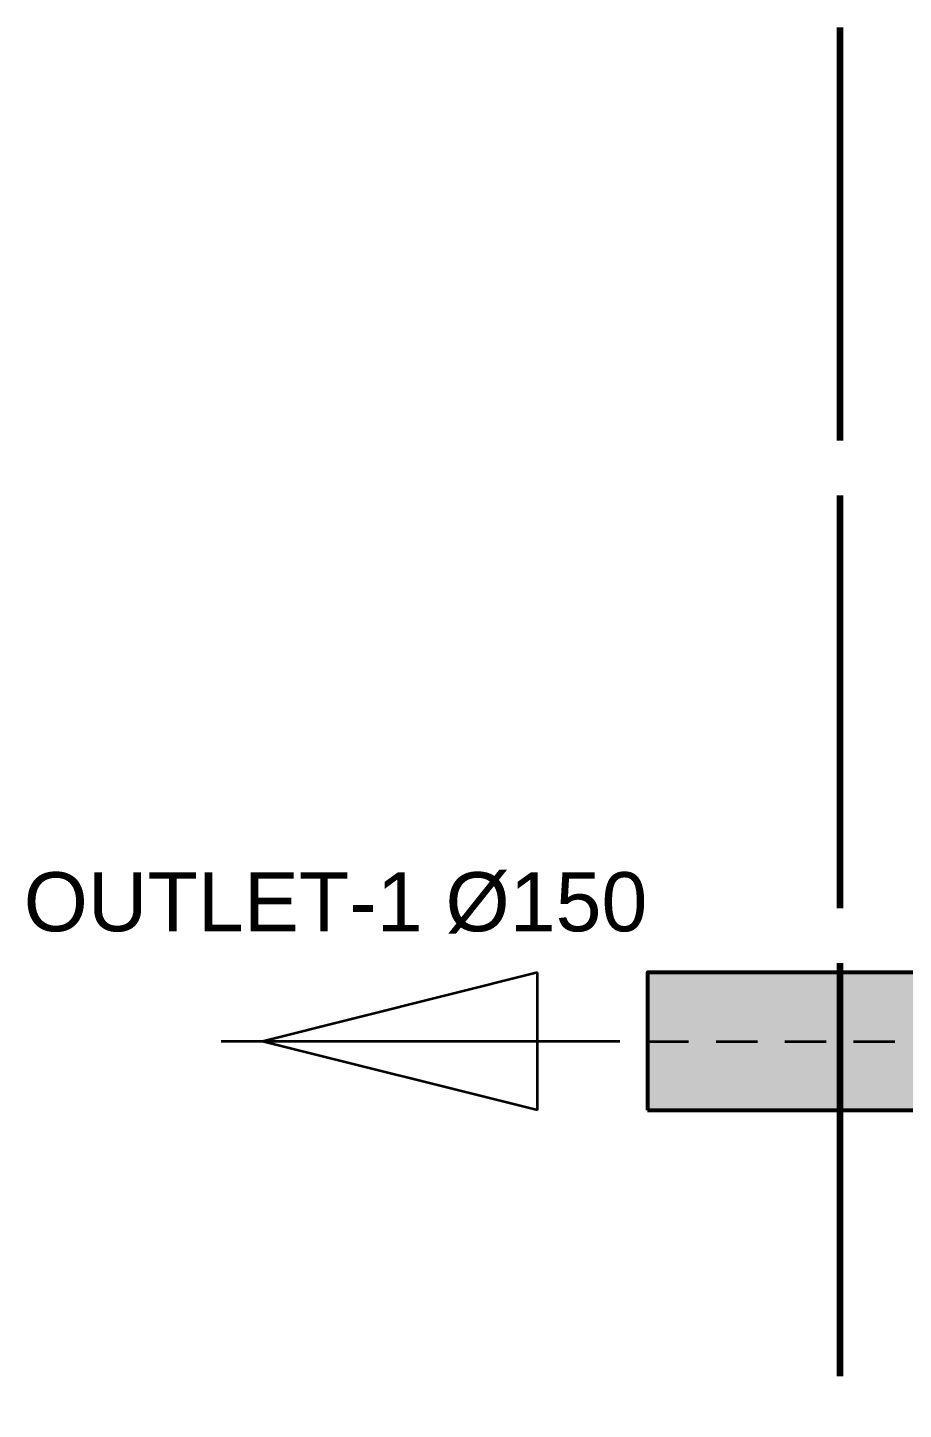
# Model space of a CAD drawing. Header units: millimetres. Extents: x 0 to 108, y 0 to 60.
# Drawn here: x 0.1 to 22.57, y 20.28 to 55.7 of the extents above; entities that cross this region are included whole.
import ezdxf
from ezdxf.enums import TextEntityAlignment as Align

# ---------------------------------------------------------------- set-up
doc = ezdxf.new("R2010")
doc.units = ezdxf.units.MM
doc.linetypes.add('DASH_30_4', pattern=[11.994444, 10.583333, -1.411111])
doc.linetypes.add('DASH_3_2', pattern=[1.763889, 1.058333, -0.705556])
for name, color, linetype in [('FILL', 7, 'Continuous'), ('LINES', 7, 'Continuous'), ('TEXT', 7, 'Continuous')]:
    doc.layers.add(name, color=color, linetype=linetype)
doc.styles.add('ARIAL', font='arial.ttf')

msp = doc.modelspace()

# ---------------------------------------------------------------- hatches: boundary and pattern name
at = {"layer": 'FILL', "true_color": 0xbfbfbf}
msp.add_hatch(color=7, dxfattribs=at).paths.add_polyline_path([(15.998, 27.949), (26.581, 27.949), (26.581, 31.477), (15.998, 31.477)])

# ---------------------------------------------------------------- linework, layer by layer
at = {"layer": 'LINES', "linetype": 'DASH_30_4', "lineweight": 106, "true_color": 0x0000ff}
msp.add_line((20.937, 55.704), (20.937, 18.344), dxfattribs=at)
at = {"layer": 'LINES', "lineweight": 35, "true_color": 0x0000ff}
for p, q in [((13.176, 31.477), (6.12, 29.713)), ((13.176, 27.949), (13.176, 31.477)), ((15.292, 29.713), (5.062, 29.713)), ((13.176, 27.949), (6.12, 29.713))]:
    msp.add_line(p, q, dxfattribs=at)
at = {"layer": 'LINES', "linetype": 'DASH_3_2', "lineweight": 35, "true_color": 0x999999}
msp.add_line((15.998, 29.713), (26.581, 29.713), dxfattribs=at)
at = {"layer": 'LINES', "lineweight": 53}
msp.add_lwpolyline([(15.998, 27.949), (26.581, 27.949), (26.581, 31.477), (15.998, 31.477)], close=True, dxfattribs=at)

# ---------------------------------------------------------------- texts
at = {"layer": 'TEXT', "style": 'ARIAL'}
msp.add_text('OUTLET-1 Ø150', height=1.51553, dxfattribs=at).set_placement((15.998, 32.535), align=Align.RIGHT)

doc.saveas('drawing.dxf')
